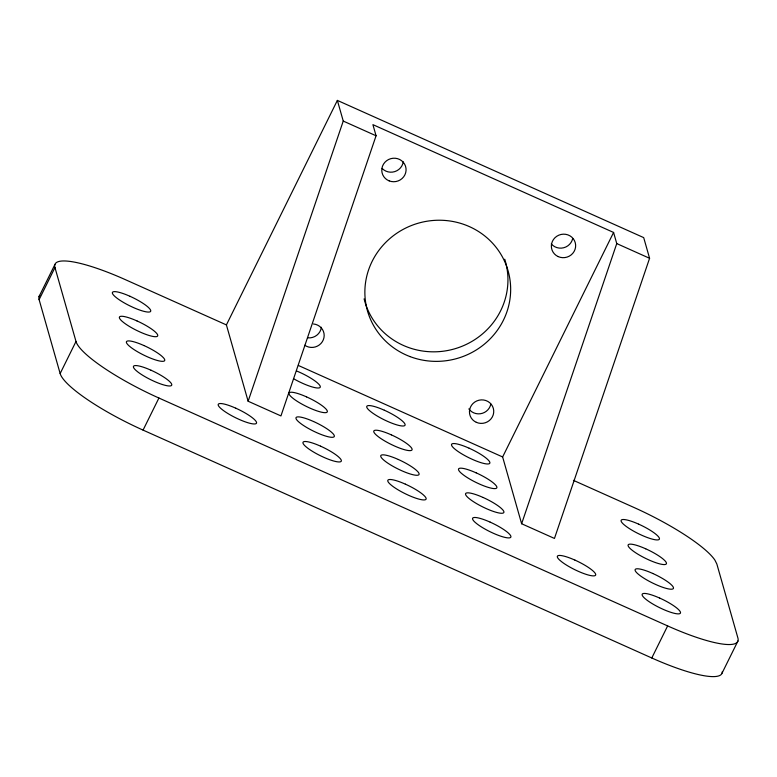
<?xml version="1.0" encoding="UTF-8"?>
<svg xmlns="http://www.w3.org/2000/svg" width="777" height="777" viewBox="0 0 777 777"><rect width="100%" height="100%" fill="white"/><g stroke="black" fill="none" stroke-linecap="round" stroke-linejoin="round"><path stroke-width="1.17" d="M248.125 401.233L343.249 121.066L337.364 100.398L643.696 237.616L649.582 258.285L554.457 538.442L521.629 523.747L502.632 456.963L613.587 232.449L372.902 124.641L376.068 135.771L280.944 415.928L248.125 401.233L226.408 324.912L337.364 100.398M521.629 523.747L616.753 243.58L613.587 232.449M39.064 296.561L54.914 264.491M722.299 671.668A85.285 17.444 26.3 0 1 651.786 657.983L143.065 430.108A85.285 17.444 26.3 0 1 60.15 373.543L39.112 299.631L54.963 267.55A85.315 17.444 26.3 0 1 125.204 279.584L226.408 324.912M60.15 373.543L76 341.472L54.963 267.55M143.065 430.108L158.916 398.028A85.285 17.444 26.3 0 1 76 341.472M651.786 657.983L667.637 625.912A85.285 17.444 26.3 0 0 737.888 637.956L716.85 564.024L714.918 560.139A85.315 17.444 26.3 0 0 633.935 507.459L573.436 480.361M722.086 673.086L737.936 641.015M296.561 370.959L299.533 372.232A21.319 4.361 26.3 0 1 317.453 382.915L318.832 384.236A21.319 4.361 26.3 0 1 302.7 383.362L299.689 381.954A21.319 4.361 26.3 0 1 293.832 378.865M343.249 121.066L376.068 135.771M616.753 243.58L649.582 258.285M298.378 365.472L502.632 456.963M158.916 398.028L667.637 625.912M39.112 299.631A85.315 17.444 26.3 0 1 39.744 295.377M504.739 259.217A73.096 70.357 -15.9 0 1 454.118 348.99A73.096 70.357 -15.9 0 1 364.102 298.854M403.244 161.83A12.179 11.723 -15.9 0 1 382.177 168.473M572.698 238.471A12.179 11.723 -15.9 0 1 551.291 243.91M321.377 327.272A12.179 11.723 -15.9 0 1 307.896 337.849M490.821 404.069A12.179 11.723 -15.9 0 1 468.842 408.906M313.442 323.97A12.179 11.723 -15.9 0 1 323.319 339.802A12.179 11.723 -15.9 0 1 304.769 345.25M129.963 296.28L126.981 295.007A21.319 4.361 26.3 0 0 115.2 296.727L116.987 298.174A21.319 4.361 26.3 0 0 130.109 305.992L133.129 307.41A21.319 4.361 26.3 0 0 149.262 308.275L147.883 306.954A21.319 4.361 26.3 0 0 129.963 296.28M384.324 410.217L381.342 408.945A21.319 4.361 26.3 0 0 369.561 410.664L371.348 412.111A21.319 4.361 26.3 0 0 384.469 419.939L387.49 421.348A21.319 4.361 26.3 0 0 403.622 422.212L402.243 420.891A21.319 4.361 26.3 0 0 384.324 410.217M469.104 448.193L466.132 446.921A21.319 4.361 26.3 0 0 454.351 448.64L456.138 450.097A21.319 4.361 26.3 0 0 469.259 457.915L472.27 459.324A21.319 4.361 26.3 0 0 488.412 460.198L487.033 458.877A21.319 4.361 26.3 0 0 469.104 448.193M638.684 524.154L635.703 522.882A21.319 4.361 26.3 0 0 623.921 524.601L625.708 526.048A21.319 4.361 26.3 0 0 638.84 533.877L641.851 535.285A21.319 4.361 26.3 0 0 657.983 536.159L656.604 534.838A21.319 4.361 26.3 0 0 638.684 524.154M136.975 320.92L133.994 319.648A21.319 4.361 26.3 0 0 122.212 321.367L123.999 322.814A21.319 4.361 26.3 0 0 137.121 330.643L140.142 332.051A21.319 4.361 26.3 0 0 156.274 332.925L154.895 331.604A21.319 4.361 26.3 0 0 136.975 320.92M306.546 396.882L303.574 395.61A21.319 4.361 26.3 0 0 291.793 397.329L293.57 398.776A21.319 4.361 26.3 0 0 306.701 406.594L309.712 408.012A21.319 4.361 26.3 0 0 325.854 408.877L324.475 407.556A21.319 4.361 26.3 0 0 306.546 396.882M391.336 434.858L388.354 433.585A21.319 4.361 26.3 0 0 376.583 435.305L378.36 436.752A21.319 4.361 26.3 0 0 391.491 444.58L394.502 445.988A21.319 4.361 26.3 0 0 410.635 446.862L409.256 445.542A21.319 4.361 26.3 0 0 391.336 434.858M476.126 472.834L473.144 471.561A21.319 4.361 26.3 0 0 461.363 473.29L463.15 474.737A21.319 4.361 26.3 0 0 476.272 482.556L479.292 483.964A21.319 4.361 26.3 0 0 495.425 484.838L494.046 483.517A21.319 4.361 26.3 0 0 476.126 472.834M645.697 548.795L642.725 547.523A21.319 4.361 26.3 0 0 630.943 549.252L632.721 550.699A21.319 4.361 26.3 0 0 645.852 558.517L648.863 559.926A21.319 4.361 26.3 0 0 664.995 560.8L663.616 559.479A21.319 4.361 26.3 0 0 645.697 548.795M143.988 345.561L141.006 344.289A21.319 4.361 26.3 0 0 129.235 346.018L131.012 347.465A21.319 4.361 26.3 0 0 144.143 355.283L147.154 356.692A21.319 4.361 26.3 0 0 163.287 357.566L161.907 356.245A21.319 4.361 26.3 0 0 143.988 345.561M313.558 421.522L310.586 420.25A21.319 4.361 26.3 0 0 298.805 421.969L300.582 423.416A21.319 4.361 26.3 0 0 313.714 431.245L316.725 432.653A21.319 4.361 26.3 0 0 332.867 433.527L331.488 432.206A21.319 4.361 26.3 0 0 313.558 421.522M398.348 459.498L395.376 458.226A21.319 4.361 26.3 0 0 383.595 459.955L385.373 461.402A21.319 4.361 26.3 0 0 398.504 469.221L401.515 470.629A21.319 4.361 26.3 0 0 417.647 471.503L416.268 470.182A21.319 4.361 26.3 0 0 398.348 459.498M483.139 497.484L480.157 496.212A21.319 4.361 26.3 0 0 468.376 497.931L470.163 499.378A21.319 4.361 26.3 0 0 483.284 507.196L486.305 508.614A21.319 4.361 26.3 0 0 502.437 509.479L501.058 508.158A21.319 4.361 26.3 0 0 483.139 497.484M652.709 573.445L649.737 572.163A21.319 4.361 26.3 0 0 637.956 573.892L639.733 575.339A21.319 4.361 26.3 0 0 652.865 583.158L655.875 584.566A21.319 4.361 26.3 0 0 672.008 585.44L670.629 584.119A21.319 4.361 26.3 0 0 652.709 573.445M151 370.211L148.028 368.939A21.319 4.361 26.3 0 0 136.247 370.658L138.024 372.105A21.319 4.361 26.3 0 0 151.156 379.924L154.167 381.332A21.319 4.361 26.3 0 0 170.299 382.206L168.92 380.885A21.319 4.361 26.3 0 0 151 370.211M235.79 408.187L232.809 406.915A21.319 4.361 26.3 0 0 221.027 408.634L222.814 410.081A21.319 4.361 26.3 0 0 235.936 417.909L238.957 419.318A21.319 4.361 26.3 0 0 255.089 420.192L253.71 418.871A21.319 4.361 26.3 0 0 235.79 408.187M320.571 446.163L317.599 444.891A21.319 4.361 26.3 0 0 305.817 446.62L307.605 448.067A21.319 4.361 26.3 0 0 320.726 455.885L323.737 457.294A21.319 4.361 26.3 0 0 339.879 458.168L338.5 456.847A21.319 4.361 26.3 0 0 320.571 446.163M405.361 484.149L402.389 482.876A21.319 4.361 26.3 0 0 390.608 484.595L392.385 486.043A21.319 4.361 26.3 0 0 405.516 493.861L408.527 495.279A21.319 4.361 26.3 0 0 424.66 496.144L423.28 494.823A21.319 4.361 26.3 0 0 405.361 484.149M490.151 522.125L487.169 520.852A21.319 4.361 26.3 0 0 475.388 522.571L477.175 524.019A21.319 4.361 26.3 0 0 490.306 531.847L493.317 533.255A21.319 4.361 26.3 0 0 509.45 534.129L508.071 532.808A21.319 4.361 26.3 0 0 490.151 522.125M574.931 560.1L571.959 558.828A21.319 4.361 26.3 0 0 560.178 560.557L561.965 562.004A21.319 4.361 26.3 0 0 575.087 569.823L578.107 571.231A21.319 4.361 26.3 0 0 594.24 572.105L592.861 570.784A21.319 4.361 26.3 0 0 574.931 560.1M659.722 598.086L656.75 596.814A21.319 4.361 26.3 0 0 644.968 598.533L646.746 599.98A21.319 4.361 26.3 0 0 659.877 607.808L662.888 609.217A21.319 4.361 26.3 0 0 679.03 610.091L677.651 608.76A21.319 4.361 26.3 0 0 659.722 598.086M410.062 356.604A73.096 70.357 -15.9 0 0 510.013 279.982A73.096 70.357 -15.9 0 0 393.22 235.82A73.096 70.357 -15.9 0 0 410.062 356.604M558.109 256.565A12.179 11.723 -15.9 0 0 575.631 244.949A12.179 11.723 -15.9 0 0 556.779 236.266A12.179 11.723 -15.9 0 0 558.109 256.565M389.18 180.886A12.179 11.723 -15.9 0 0 405.992 168.298A12.179 11.723 -15.9 0 0 386.616 160.722A12.179 11.723 -15.9 0 0 389.18 180.886M476.32 422.329A12.179 11.723 -15.9 0 0 493.716 410.538A12.179 11.723 -15.9 0 0 474.766 402.049A12.179 11.723 -15.9 0 0 476.32 422.329"/></g></svg>
